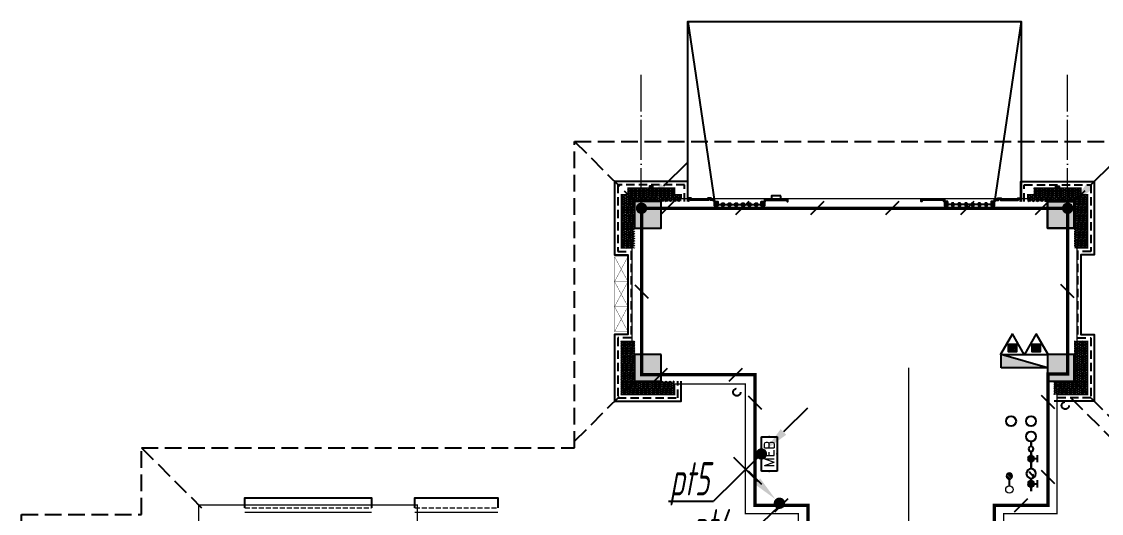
# Model space of a CAD drawing. Extents: x 5031545 to 5313844, y -886381 to -283477.
# Drawn here: x 5159546 to 5175753, y -845266 to -837881 of the extents above; entities that cross this region are included whole.
import ezdxf
from ezdxf.enums import TextEntityAlignment as Align

# ---------------------------------------------------------------- set-up
doc = ezdxf.new("R2010")
doc.units = 0
doc.header["$LTSCALE"] = 1000
doc.header["$MEASUREMENT"] = 0
for name, pattern in [('CENTER2', [1.125, 0.75, -0.125, 0.125, -0.125]), ('DASH', [0.35, 0.25, -0.1]), ('DOTE', [2.42, 2, -0.2, 0.02, -0.2]), ('HIDDEN', [0.375, 0.25, -0.125])]:
    doc.linetypes.add(name, pattern=pattern)
doc.layers.get('0').update_dxf_attribs({"linetype": 'CONTINUOUS'})
for name, color, linetype in [('A-EQPM-MECH', 191, 'CONTINUOUS'), ('DIM-照明', 7, 'CONTINUOUS'), ('EQUIP-照明', 3, 'CONTINUOUS'), ('EQUIP_消火栓', 7, 'CONTINUOUS'), ('EQUIP_消防', 7, 'CONTINUOUS'), ('LWIRE', 4, 'CONTINUOUS'), ('SHTLN', 4, 'CONTINUOUS'), ('VPIPE-凝结', 150, 'CONTINUOUS'), ('VPIPE-消防', 1, 'TG_X'), ('VPIPE-给水', 3, 'TG_J'), ('VPIPE-雨水', 4, 'DASH'), ('WIRE-接地', 2, 'CONTINUOUS'), ('修改标示', 212, 'CONTINUOUS'), ('卫生间', 6, 'CONTINUOUS'), ('污水', 3, 'CONTINUOUS'), ('看线', 185, 'CONTINUOUS'), ('立面', 73, 'CONTINUOUS'), ('立面-看线', 251, 'CONTINUOUS'), ('给水', 4, 'CONTINUOUS'), ('设备', 253, 'CONTINUOUS'), ('铝合金', 144, 'CONTINUOUS')]:
    doc.layers.add(name, color=color, linetype=linetype)
for name, color, linetype, lineweight in [('DOTE', 19, 'DOTE', 9), ('EQUIP_地漏', 7, 'CONTINUOUS', 18), ('PUB_HATCH', 8, 'CONTINUOUS', 9), ('STAIR', 252, 'CONTINUOUS', 20), ('VPIPE-废水', 31, 'TG_F', 18), ('平面-栏杆', 56, 'CONTINUOUS', 15), ('平面-看线', 252, 'CONTINUOUS', 15)]:
    doc.layers.add(name, color=color, linetype=linetype, lineweight=lineweight)
doc.styles.add('_TEL_DIM', font='simplex.shx', dxfattribs={"width": 0.8, "height": 3.5, "bigfont": 'hztxt.shx'})
doc.styles.add('HZTXT', font='gbeitc.shx', dxfattribs={"width": 0.8, "height": 400, "bigfont": 'hztxt.shx'})
doc.styles.get("Standard").update_dxf_attribs({"font": 'gbenor.shx', "bigfont": 'gbcbig.shx'})
doc.styles.add('TG_LINETYPE', font='SIMPLEX', dxfattribs={"width": 0.8, "height": 3, "bigfont": 'HZTXT'})
doc.linetypes.add('TG_F', pattern='A,2,-0.3,["F",TG_LINETYPE,S=0.1,R=0,X=-0.23,Y=-0.15],0', length=2.3)
doc.linetypes.add('TG_J', pattern='A,2,-0.22,["J",TG_LINETYPE,S=0.1,R=0,X=-0.18,Y=-0.15],0', length=2.22)
doc.linetypes.add('TG_X', pattern='A,4,-0.3,["X",TG_LINETYPE,S=0.1,R=0,X=-0.23,Y=-0.15],0', length=4.3)
pattern_1 = [(45, (4280696.0684, -1635946.303), (-2.24506403, 2.24506403), [])]
pattern_2 = [(45, (4280496.0684, -1637015.8026), (-2.24506403, 2.24506403), [])]
pattern_3 = [(45, (4468753.5822, -1795661.3162), (-2.24506403, 2.24506403), [])]
pattern_4 = [(45, (4468703.8172, -1795661.1327), (-2.24506403, 2.24506403), [])]
pattern_5 = [(45, (4468853.5822, -1795661.317), (-2.24506403, 2.24506403), [])]
pattern_6 = [(45, (4468953.5822, -1795661.318), (-2.24506403, 2.24506403), [])]
pattern_7 = [(45, (4469053.5822, -1795661.319), (-2.24506403, 2.24506403), [])]
pattern_8 = [(45, (4469153.5822, -1795661.32), (-2.24506403, 2.24506403), [])]
pattern_9 = [(45, (4469253.5822, -1795661.3208), (-2.24506403, 2.24506403), [])]
pattern_10 = [(45, (4468643.5815, -1795661.3157), (-2.24506403, 2.24506403), [])]
pattern_11 = [(45, (4469343.5848, -1795661.312), (-2.24506403, 2.24506403), [])]
pattern_12 = [(0, (4739629.52, -1375697.527), (30.95625, 17.872595), [20.6375, -41.275]), (120, (4739629.52, -1375697.527), (-30.9562463, 17.8726014), [20.6375, -41.275]), (60, (4739629.52, -1375697.527), (3.7e-06, 35.7451964), [-41.275, 20.6375])]
pattern_13 = [(0, (4739728.883, -1372597.527), (30.95625, 17.872595), [20.6375, -41.275]), (120, (4739728.883, -1372597.527), (-30.9562463, 17.8726014), [20.6375, -41.275]), (60, (4739728.883, -1372597.527), (3.7e-06, 35.7451964), [-41.275, 20.6375])]

# ---------------------------------------------------------------- blocks, each defined once
blk = doc.blocks.new('A$C2705576B')
at = {"layer": '给水'}
h = blk.add_hatch(color=252, dxfattribs=at)
edge = h.paths.add_edge_path()
edge.add_arc((417, -1741), 47.2, 0, 360)
h = blk.add_hatch(color=252, dxfattribs=at)
edge = h.paths.add_edge_path()
edge.add_arc((795, -1741), 47.2, 0, 360)
at = {"layer": '给水', "color": 252}
for p, q in [((363, -1645), (472, -1645)), ((417, -1741), (417, -1645)), ((601, -1768), (525, -1704)), ((525, -1704), (564, -1715)), ((740, -1645), (849, -1645)), ((795, -1741), (795, -1645))]:
    blk.add_line(p, q, dxfattribs=at)
at = {"layer": '给水', "color": 252, "const_width": 35.4}
for points in [[(499, -1741), (302, -1741)], [(903, -1741), (641, -1741)], [(1053, -1741), (978, -1741)]]:
    blk.add_lwpolyline(points, dxfattribs=at)
at = {"layer": '给水', "color": 252}
for centre, radius in [((417, -1741), 47.2), ((570, -1741), 70.8), ((795, -1741), 47.2), ((941, -1741), 37.5)]:
    blk.add_circle(centre, radius, dxfattribs=at)
blk = doc.blocks.new('$TwtSys$00000141')
at = {"color": 1}
for p, q in [((-47, 4), (-5, 46)), ((-47, 4), (-5, 46)), ((-44, -18), (18, 44)), ((-44, -18), (18, 44)), ((-33, -33), (33, 33)), ((-33, -33), (33, 33)), ((-16, -44), (44, 16)), ((-16, -44), (44, 16)), ((6, -46), (46, -6)), ((6, -46), (46, -6))]:
    blk.add_line(p, q, dxfattribs=at)
blk.add_circle((0, 0), 47, dxfattribs=at)
blk.add_circle((0, 0), 47, dxfattribs=at)
blk = doc.blocks.new('$TwtSys$00000434')
at = {"color": 252}
for p, q in [((-0.5, 0.5), (-0.5, -0.5)), ((-0.5, -0.5), (0.5, 0.5)), ((0.5, 0.5), (-0.5, 0.5)), ((0.5, -0.5), (0.5, 0.5)), ((-0.5, -0.5), (0.5, -0.5))]:
    blk.add_line(p, q, dxfattribs=at)
blk.add_solid([(0.5, -0.5), (0.5, 0.5), (-0.5, -0.5)], dxfattribs=at)
blk = doc.blocks.new('$TwtSys$00000546')
h = blk.add_hatch()
h.set_pattern_fill('ANSI31', color=1, scale=200, style=0)
h.set_pattern_definition([(45, (-38543.802, -6670.83), (-17.67767, 17.67767), [])])
h.paths.add_polyline_path([(-65, 174), (65, 174), (65, 44), (-65, 44)])
at = {"color": 1}
for points in [[(0, 344), (-198, 0), (198, 0)], [(-65, 174), (65, 174), (65, 44), (-65, 44)]]:
    blk.add_lwpolyline(points, close=True, dxfattribs=at)
blk = doc.blocks.new('A$C028C60F5')
at = {"color": 252}
blk.add_lwpolyline([(400, 0), (0, 0), (0, -400), (400, -400)], close=True, dxfattribs=at)
at = {"layer": 'PUB_HATCH', "color": 252}
blk.add_solid([(0, -400), (400, -400), (0, 0), (400, 0)], dxfattribs=at)
blk = doc.blocks.new('A$C7D502F78')
at = {"layer": '修改标示', "ltscale": 2}
blk.add_lwpolyline([(-151, 197), (-11, 197), (-11, 142), (-151, 142)], close=True, dxfattribs=at)
blk = doc.blocks.new('A$C1F074C3D')
at = {"layer": 'STAIR', "color": 252}
blk.add_line((-1190, 4160), (-1190, 1703), dxfattribs=at)
blk = doc.blocks.new('BFBTCSD')
at = {"layer": '卫生间', "color": 252, "linetype": 'DASH'}
for p, q in [((689717, 689157), (690617, 688257)), ((698117, 689157), (697217, 688257)), ((689717, 684657), (690617, 685557)), ((696917, 685557), (697817, 684657)), ((697217, 685557), (698117, 684657)), ((683217, 684557), (684117, 683657))]:
    blk.add_line(p, q, dxfattribs=at)
blk.add_lwpolyline([(706817, 673857), (705217, 673857), (705217, 672657), (684017, 672657), (684017, 673857), (681417, 673857), (681417, 683557), (683217, 683557), (683217, 684557), (689717, 684557), (689717, 689157), (698117, 689157), (698117, 684657), (697817, 684657), (697817, 683557), (699117, 683557), (699117, 684557), (706017, 684557), (706017, 683557), (706817, 683557)], dxfattribs=at)
blk = doc.blocks.new('$TelecSys$00000008')
blk.add_line((0.4, 0.4), (-0.4, -0.4))
blk = doc.blocks.new('$TelecSys$00000078')
for p, q in [((1.15, 1.15), (0.55, 0.55)), ((0.104, 0.104), (0.104, 0.104)), ((-0.104, -0.104), (-0.104, -0.104))]:
    blk.add_line(p, q)
at = {"const_width": 0.142}
blk.add_lwpolyline([(-0.071, 0, 1), (0.071, 0, 1)], format="xyb", close=True, dxfattribs=at)
blk.add_solid([(0.62, 0.48), (0.48, 0.62), (0.1, 0.1)])
at = {"width": 0.8, "flags": 9}
blk.add_attdef('A', (0, 0), '', height=0.00002, dxfattribs=at)
blk = doc.blocks.new('$equip$00002534')
for p, q in [((-0.72, 0.66), (-0.72, 0)), ((0.72, 0.66), (-0.72, 0.66)), ((0.72, 0), (0.72, 0.66)), ((-0.72, 0), (0.72, 0))]:
    blk.add_line(p, q)
at = {"const_width": 0.04}
blk.add_lwpolyline([(-0.72, 0.66), (-0.72, 0), (0.72, 0), (0.72, 0.66), (-0.72, 0.66), (-0.72, 0)], dxfattribs=at)
for p in [(0, 0.66), (-0.72, 0.33), (0, 0), (0.72, 0.33)]:
    blk.add_point(p)
at = {"color": 7, "style": '_TEL_DIM'}
blk.add_attdef('$TEXT$', text='', height=0.4, dxfattribs=at).set_placement((0, 0.33), align=Align.MIDDLE_CENTER)
at = {"color": 7, "style": '_TEL_DIM', "flags": 1}
blk.add_attdef('A', text='', height=0.00002, dxfattribs=at).set_placement((0, 0), align=Align.MIDDLE_CENTER)

msp = doc.modelspace()

# ---------------------------------------------------------------- hatches: boundary and pattern name
at = {"layer": '立面'}
h = msp.add_hatch(dxfattribs=at)
h.set_pattern_fill('ANSI31', color=251, scale=2)
h.set_pattern_definition(pattern_1)
h.paths.add_polyline_path([(5168971.4, -840380.8), (5169021.4, -840380.8), (5169021.4, -840350.8), (5168971.4, -840350.8)])
h = msp.add_hatch(dxfattribs=at)
h.set_pattern_fill('ANSI31', color=251, scale=2)
h.set_pattern_definition(pattern_1)
h.paths.add_polyline_path([(5175120.8, -840380.8), (5175070.8, -840380.8), (5175070.8, -840350.8), (5175120.8, -840350.8)])
h = msp.add_hatch(dxfattribs=at)
h.set_pattern_fill('ANSI31', color=252, scale=2)
h.set_pattern_definition(pattern_4)
h.paths.add_polyline_path([(5169546.3, -840580.7), (5169946.1, -840580.7), (5169946.1, -840550.7), (5169896.1, -840550.7), (5169896.1, -840530.6), (5169846.1, -840530.6), (5169846.1, -840550.6), (5169596.2, -840550.8), (5169596.1, -840530.6), (5169546.3, -840530.6)])
h.paths.add_polyline_path([(5169556.3, -840580.7), (5169936.1, -840580.7), (5169936.1, -840560.7), (5169886.1, -840560.7), (5169886.1, -840540.6), (5169856.1, -840540.6), (5169856.1, -840560.6), (5169586.3, -840560.8), (5169586.1, -840540.6), (5169556.3, -840540.6)])
h = msp.add_hatch(dxfattribs=at)
h.set_pattern_fill('ANSI31', color=252, scale=2)
h.set_pattern_definition(pattern_10)
h.paths.add_polyline_path([(5169946.1, -840580.8), (5169996.1, -840580.8), (5169996.1, -840647.5), (5169946.1, -840647.5)])
h = msp.add_hatch(dxfattribs=at)
h.set_pattern_fill('ANSI31', color=252, scale=2)
h.set_pattern_definition(pattern_3)
h.paths.add_polyline_path([(5170056.1, -840607.8), (5170086.1, -840607.8), (5170086.1, -840647.5), (5170056.1, -840647.5)])
h = msp.add_hatch(dxfattribs=at)
h.set_pattern_fill('ANSI31', color=252, scale=2)
h.set_pattern_definition(pattern_5)
h.paths.add_polyline_path([(5170156.1, -840607.8), (5170186.1, -840607.8), (5170186.1, -840647.5), (5170156.1, -840647.5)])
h = msp.add_hatch(dxfattribs=at)
h.set_pattern_fill('ANSI31', color=252, scale=2)
h.set_pattern_definition(pattern_6)
h.paths.add_polyline_path([(5170256.1, -840607.8), (5170286.1, -840607.8), (5170286.1, -840647.5), (5170256.1, -840647.5)])
h = msp.add_hatch(dxfattribs=at)
h.set_pattern_fill('ANSI31', color=252, scale=2)
h.set_pattern_definition(pattern_7)
h.paths.add_polyline_path([(5170356.1, -840607.8), (5170386.1, -840607.8), (5170386.1, -840647.5), (5170356.1, -840647.5)])
h = msp.add_hatch(dxfattribs=at)
h.set_pattern_fill('ANSI31', color=252, scale=2)
h.set_pattern_definition(pattern_8)
h.paths.add_polyline_path([(5170456.1, -840607.8), (5170486.1, -840607.8), (5170486.1, -840647.5), (5170456.1, -840647.5)])
h = msp.add_hatch(dxfattribs=at)
h.set_pattern_fill('ANSI31', color=252, scale=2)
h.set_pattern_definition(pattern_9)
h.paths.add_polyline_path([(5170556.1, -840607.8), (5170586.1, -840607.8), (5170586.1, -840647.5), (5170556.1, -840647.5)])
h = msp.add_hatch(dxfattribs=at)
h.set_pattern_fill('ANSI31', color=252, scale=2)
h.set_pattern_definition(pattern_11)
h.paths.add_polyline_path([(5170646.1, -840580.8), (5170696.1, -840580.8), (5170696.1, -840647.5), (5170646.1, -840647.5)])
h = msp.add_hatch(dxfattribs=at)
h.set_pattern_fill('ANSI31', color=252, scale=2)
h.set_pattern_definition(pattern_2)
edge = h.paths.add_edge_path()
edge.add_line((5170696.1, -840580.8), (5170706.1, -840580.8))
edge.add_line((5170706.1, -840580.8), (5170706.1, -840560.8))
edge.add_line((5170706.1, -840560.8), (5171036.1, -840560.8))
edge.add_line((5171036.1, -840560.8), (5171036.1, -840580.7))
edge.add_line((5171036.1, -840580.7), (5171046.1, -840580.8))
edge.add_line((5171046.1, -840580.8), (5171046.1, -840550.8))
edge.add_line((5171046.1, -840550.8), (5170696.1, -840550.8))
edge.add_line((5170696.1, -840550.8), (5170696.1, -840580.8))
h = msp.add_hatch(dxfattribs=at)
h.set_pattern_fill('ANSI31', color=252, scale=2)
h.set_pattern_definition(pattern_2)
edge = h.paths.add_edge_path()
edge.add_line((5173396.1, -840580.8), (5173386.1, -840580.8))
edge.add_line((5173386.1, -840580.8), (5173386.1, -840560.8))
edge.add_line((5173386.1, -840560.8), (5173056.1, -840560.8))
edge.add_line((5173056.1, -840560.8), (5173056.1, -840580.7))
edge.add_line((5173056.1, -840580.7), (5173046.1, -840580.8))
edge.add_line((5173046.1, -840580.8), (5173046.1, -840550.8))
edge.add_line((5173046.1, -840550.8), (5173396.1, -840550.8))
edge.add_line((5173396.1, -840550.8), (5173396.1, -840580.8))
h = msp.add_hatch(dxfattribs=at)
h.set_pattern_fill('ANSI31', color=252, scale=2)
h.set_pattern_definition(pattern_11)
h.paths.add_polyline_path([(5173446.1, -840580.8), (5173396.1, -840580.8), (5173396.1, -840647.5), (5173446.1, -840647.5)])
h = msp.add_hatch(dxfattribs=at)
h.set_pattern_fill('ANSI31', color=252, scale=2)
h.set_pattern_definition(pattern_9)
h.paths.add_polyline_path([(5173536.1, -840607.8), (5173506.1, -840607.8), (5173506.1, -840647.5), (5173536.1, -840647.5)])
h = msp.add_hatch(dxfattribs=at)
h.set_pattern_fill('ANSI31', color=252, scale=2)
h.set_pattern_definition(pattern_8)
h.paths.add_polyline_path([(5173636.1, -840607.8), (5173606.1, -840607.8), (5173606.1, -840647.5), (5173636.1, -840647.5)])
h = msp.add_hatch(dxfattribs=at)
h.set_pattern_fill('ANSI31', color=252, scale=2)
h.set_pattern_definition(pattern_7)
h.paths.add_polyline_path([(5173736.1, -840607.8), (5173706.1, -840607.8), (5173706.1, -840647.5), (5173736.1, -840647.5)])
h = msp.add_hatch(dxfattribs=at)
h.set_pattern_fill('ANSI31', color=252, scale=2)
h.set_pattern_definition(pattern_6)
h.paths.add_polyline_path([(5173836.1, -840607.8), (5173806.1, -840607.8), (5173806.1, -840647.5), (5173836.1, -840647.5)])
h = msp.add_hatch(dxfattribs=at)
h.set_pattern_fill('ANSI31', color=252, scale=2)
h.set_pattern_definition(pattern_5)
h.paths.add_polyline_path([(5173936.1, -840607.8), (5173906.1, -840607.8), (5173906.1, -840647.5), (5173936.1, -840647.5)])
h = msp.add_hatch(dxfattribs=at)
h.set_pattern_fill('ANSI31', color=252, scale=2)
h.set_pattern_definition(pattern_3)
h.paths.add_polyline_path([(5174036.1, -840607.8), (5174006.1, -840607.8), (5174006.1, -840647.5), (5174036.1, -840647.5)])
h = msp.add_hatch(dxfattribs=at)
h.set_pattern_fill('ANSI31', color=252, scale=2)
h.set_pattern_definition(pattern_10)
h.paths.add_polyline_path([(5174146.1, -840580.8), (5174096.1, -840580.8), (5174096.1, -840647.5), (5174146.1, -840647.5)])
h = msp.add_hatch(dxfattribs=at)
h.set_pattern_fill('ANSI31', color=252, scale=2)
h.set_pattern_definition(pattern_4)
h.paths.add_polyline_path([(5174545.9, -840580.7), (5174146.2, -840580.7), (5174146.2, -840550.7), (5174196.2, -840550.7), (5174196.2, -840530.6), (5174246.2, -840530.6), (5174246.2, -840550.6), (5174496, -840550.8), (5174496.2, -840530.6), (5174545.9, -840530.6)])
h.paths.add_polyline_path([(5174535.9, -840580.7), (5174156.2, -840580.7), (5174156.2, -840560.7), (5174206.2, -840560.7), (5174206.2, -840540.6), (5174236.2, -840540.6), (5174236.2, -840560.6), (5174505.9, -840560.8), (5174506.1, -840540.6), (5174535.9, -840540.6)])
at = {"layer": '立面-看线'}
h = msp.add_hatch(dxfattribs=at)
h.set_pattern_fill('HONEY', color=256, scale=13)
h.set_pattern_definition(pattern_13)
h.paths.add_polyline_path([(5169346.4, -840480.8), (5169346.4, -840380.8), (5168646.4, -840380.8), (5168646.4, -840480.8), (5168546.4, -840480.8), (5168546.4, -841280.8), (5168746.1, -841280.8), (5168746.1, -840580.8), (5169445.5, -840580.8), (5169445.5, -840480.8)])
h = msp.add_hatch(dxfattribs=at)
h.set_pattern_fill('HONEY', color=256, scale=13)
h.set_pattern_definition(pattern_13)
h.paths.add_polyline_path([(5174745.8, -840480.8), (5174745.8, -840380.8), (5175445.8, -840380.8), (5175445.8, -840480.8), (5175545.8, -840480.8), (5175545.8, -841280.8), (5175346.1, -841280.8), (5175346.1, -840580.8), (5174646.7, -840580.8), (5174646.7, -840480.8)])
h = msp.add_hatch(dxfattribs=at)
h.set_pattern_fill('HONEY', color=252, scale=13)
h.set_pattern_definition(pattern_12)
h.paths.add_polyline_path([(5169346.1, -843280.8), (5168746.1, -843280.8), (5168746.1, -842680.8), (5168546.7, -842680.8), (5168546.7, -843480.8), (5169346.1, -843480.8)])
h = msp.add_hatch(dxfattribs=at)
h.set_pattern_fill('HONEY', color=252, scale=13)
h.set_pattern_definition(pattern_12)
h.paths.add_polyline_path([(5175046.1, -843280.8), (5175346.1, -843280.8), (5175346.1, -842680.8), (5175545.5, -842680.8), (5175545.5, -843480.8), (5175046.1, -843480.8)])

# ---------------------------------------------------------------- linework, layer by layer
at = {"color": 252, "linetype": 'DASH', "ltscale": 0.8, "const_width": 20}
for points in [[(5171204.7, -847240.8), (5171206.1, -845270.8), (5170406.1, -845270.8), (5170406.1, -843320.7), (5169346.1, -843320.7), (5169346.1, -843480.7), (5168546.1, -843480.7), (5168546.1, -842680.7), (5168706.1, -842680.7), (5168706.1, -841280.7), (5168546.4, -841280.7), (5168546.4, -840480.7), (5168646.4, -840480.7), (5168646.4, -840380.7), (5169346.4, -840380.7), (5169346.4, -840480.7), (5169446.4, -840480.7), (5169446.4, -840540.7), (5174645.8, -840540.7), (5174645.8, -840480.7), (5174745.9, -840480.7), (5174745.8, -840380.6), (5175445.8, -840380.8), (5175445.8, -840480.7), (5175545.8, -840480.7), (5175545.8, -841280.7), (5175386.1, -841280.7), (5175386.1, -842680.7), (5175546.1, -842680.7), (5175546.1, -843480.7), (5175086.1, -843480.7), (5175086.1, -845270.8), (5174286.1, -845270.8), (5174286.1, -847240.8)], [(5162206.1, -846140.8), (5162206.1, -845140.8), (5165486.1, -845140.8), (5165486.1, -846140.8)]]:
    msp.add_lwpolyline(points, dxfattribs=at)
at = {"color": 1, "const_width": 8}
for points in [[(5168746.1, -841280.8), (5168546.4, -841280.8), (5168546.4, -840480.8), (5168646.4, -840480.8), (5168646.4, -840380.8), (5168936.4, -840380.8), (5168936.4, -840380.8), (5169056.4, -840380.8), (5169056.4, -840380.8), (5169346.4, -840380.8), (5169346.4, -840480.8), (5169446.4, -840480.8), (5169446.4, -840580.8)], [(5175346.1, -841280.8), (5175545.8, -841280.8), (5175545.8, -840480.8), (5175445.8, -840480.8), (5175445.8, -840380.8), (5175155.8, -840380.8), (5175155.8, -840380.8), (5175035.8, -840380.8), (5175035.8, -840380.8), (5174745.8, -840380.8), (5174745.8, -840480.8), (5174645.8, -840480.8), (5174645.8, -840580.8)]]:
    msp.add_lwpolyline(points, dxfattribs=at)
at = {"color": 252, "const_width": 8}
for points in [[(5168746.1, -842680.8), (5168546.1, -842680.8), (5168546.1, -843480.8), (5169346.1, -843480.8), (5169346.1, -843280.8)], [(5175346.1, -842680.8), (5175546.1, -842680.8), (5175546.1, -843480.8), (5175046.1, -843480.8)]]:
    msp.add_lwpolyline(points, dxfattribs=at)
at = {"layer": 'A-EQPM-MECH', "color": 2}
for points in [[(5169546.4, -840580.8), (5169546.4, -837880.8), (5174546.3, -837880.8), (5174546.3, -840580.8)], [(5169546.4, -837880.8), (5169946.1, -840580.8)], [(5174546.1, -837880.8), (5174146.1, -840580.8)]]:
    msp.add_lwpolyline(points, dxfattribs=at)
at = {"layer": 'DIM-照明', "color": 7, "ltscale": 0.8}
for p, q in [((5170587.4, -844435.7), (5169928.7, -845083.2)), ((5169254.8, -845083.2), (5169928.7, -845083.2)), ((5170914.7, -845155.6), (5170270.4, -845778.6))]:
    msp.add_line(p, q, dxfattribs=at)
at = {"layer": 'DOTE', "linetype": 'DOTE', "ltscale": 0.3}
for p, q in [((5168846.1, -840680.8), (5168846.1, -838680.8)), ((5175246.1, -840680.8), (5175246.1, -838680.8))]:
    msp.add_line(p, q, dxfattribs=at)
at = {"layer": 'VPIPE-凝结', "color": 252}
msp.add_line((5174371.1, -844850.8), (5174371.1, -844752.8), dxfattribs=at)
at = {"layer": 'VPIPE-废水', "color": 252}
msp.add_circle((5174371.1, -844905.8), 55, dxfattribs=at)
at = {"layer": 'VPIPE-消防', "color": 252, "linetype": 'Continuous'}
msp.add_circle((5174396.1, -843880.8), 75, dxfattribs=at)
at = {"layer": 'VPIPE-给水', "color": 252, "linetype": 'Continuous'}
for centre in [(5174696.1, -843880.8), (5174696.1, -844110.8)]:
    msp.add_circle(centre, 75, dxfattribs=at)
at = {"layer": 'VPIPE-雨水', "color": 252}
for centre in [(5170281.1, -843445.8), (5175211.1, -843645.8)]:
    msp.add_circle(centre, 55, dxfattribs=at)
at = {"layer": 'WIRE-接地', "color": 2, "linetype": 'CENTER2', "const_width": 50}
msp.add_lwpolyline([(5160554.5, -846298.8), (5169654.4, -846298.8), (5169654.4, -847383.1), (5171351.4, -847383.1), (5171351.4, -845143), (5170551.9, -845143), (5170551.9, -843182.5), (5168850.7, -843182.5), (5168850.7, -840684.2), (5175246, -840684.2), (5175246, -843173.2), (5174952.3, -843173.2), (5174952.3, -845143.1), (5174148.1, -845143.1), (5174148.1, -847382.4), (5175859.6, -847382.4), (5175859.6, -846273.7), (5194055.3, -846273.7)], dxfattribs=at)
at = {"layer": '平面-栏杆', "color": 252}
for points in [[(5164796.1, -845250.8), (5162896.1, -845250.5)], [(5166696.2, -845250.8), (5165446.1, -845250.5)]]:
    msp.add_lwpolyline(points, dxfattribs=at)
at = {"layer": '平面-看线', "color": 252, "linetype": 'DASH', "ltscale": 0.3}
for points in [[(5162896.1, -845180.8), (5164796.1, -845180.8)], [(5165446.1, -845180.8), (5166696.2, -845180.8)]]:
    msp.add_lwpolyline(points, dxfattribs=at)
at = {"layer": '看线', "color": 252}
for points in [[(5169546.4, -840580.8), (5169546.4, -840280.8), (5168446.4, -840280.8), (5168446.4, -841380.8), (5168646.1, -841380.8), (5168646.1, -842580.8), (5168446.1, -842580.8), (5168446.1, -843580.8), (5169446.1, -843580.8), (5169446.1, -843280.8)], [(5174545.8, -840580.8), (5174545.8, -840280.8), (5175645.8, -840280.8), (5175645.8, -841380.8), (5175446.1, -841380.8), (5175446.1, -842580.8), (5175646.1, -842580.8), (5175646.1, -843580.8), (5175046.1, -843580.8)]]:
    msp.add_lwpolyline(points, dxfattribs=at)
at = {"layer": '看线', "color": 252, "linetype": 'HIDDEN', "ltscale": 0.5}
for points in [[(5169496.4, -840580.8), (5169496.4, -840330.8), (5168496.4, -840330.8), (5168496.4, -841330.8), (5168696.1, -841330.8), (5168696.1, -842630.8), (5168496.1, -842630.8), (5168496.1, -843530.8), (5169396.1, -843530.8), (5169396.1, -843280.8)], [(5174595.8, -840580.8), (5174595.8, -840330.8), (5175595.8, -840330.8), (5175595.8, -841330.8), (5175396.1, -841330.8), (5175396.1, -842630.8), (5175596.1, -842630.8), (5175596.1, -843530.8), (5175046.1, -843530.8)]]:
    msp.add_lwpolyline(points, dxfattribs=at)
at = {"layer": '看线', "color": 252, "ltscale": 0.5}
for points in [[(5162896.1, -845180.8), (5162896.1, -845030.8), (5164796.1, -845030.8), (5164796.1, -845180.8)], [(5165446.1, -845180.8), (5165446.1, -845030.8), (5166696.2, -845030.8), (5166696.2, -845180.8)]]:
    msp.add_lwpolyline(points, dxfattribs=at)
at = {"layer": '立面', "color": 252}
for p, q in [((5170156.1, -840607.8), (5170186.1, -840607.8)), ((5170156.1, -840647.5), (5170156.1, -840607.8)), ((5170186.1, -840607.8), (5170186.1, -840647.5)), ((5173936.1, -840607.8), (5173906.1, -840607.8)), ((5173906.1, -840607.8), (5173906.1, -840647.5)), ((5173936.1, -840647.5), (5173936.1, -840607.8)), ((5170186.1, -840647.5), (5170156.1, -840647.5)), ((5173906.1, -840647.5), (5173936.1, -840647.5))]:
    msp.add_line(p, q, dxfattribs=at)
at = {"layer": '立面', "color": 251}
for points in [[(5168971.4, -840380.8), (5169021.4, -840380.8), (5169021.4, -840350.8), (5168971.4, -840350.8)], [(5175120.8, -840380.8), (5175070.8, -840380.8), (5175070.8, -840350.8), (5175120.8, -840350.8)]]:
    msp.add_lwpolyline(points, close=True, dxfattribs=at)
at = {"layer": '立面', "color": 252}
for points in [[(5169946.1, -840580.8), (5169996.1, -840580.8), (5169996.1, -840647.5), (5169946.1, -840647.5)], [(5170256.1, -840607.8), (5170286.1, -840607.8), (5170286.1, -840647.5), (5170256.1, -840647.5)], [(5170356.1, -840607.8), (5170386.1, -840607.8), (5170386.1, -840647.5), (5170356.1, -840647.5)], [(5170456.1, -840607.8), (5170486.1, -840607.8), (5170486.1, -840647.5), (5170456.1, -840647.5)], [(5170556.1, -840607.8), (5170586.1, -840607.8), (5170586.1, -840647.5), (5170556.1, -840647.5)], [(5170646.1, -840580.8), (5170696.1, -840580.8), (5170696.1, -840647.5), (5170646.1, -840647.5)], [(5173446.1, -840580.8), (5173396.1, -840580.8), (5173396.1, -840647.5), (5173446.1, -840647.5)], [(5173536.1, -840607.8), (5173506.1, -840607.8), (5173506.1, -840647.5), (5173536.1, -840647.5)], [(5173636.1, -840607.8), (5173606.1, -840607.8), (5173606.1, -840647.5), (5173636.1, -840647.5)], [(5173736.1, -840607.8), (5173706.1, -840607.8), (5173706.1, -840647.5), (5173736.1, -840647.5)], [(5173836.1, -840607.8), (5173806.1, -840607.8), (5173806.1, -840647.5), (5173836.1, -840647.5)], [(5174146.1, -840580.8), (5174096.1, -840580.8), (5174096.1, -840647.5), (5174146.1, -840647.5)]]:
    msp.add_lwpolyline(points, close=True, dxfattribs=at)
for points in [[(5170696.1, -840580.8), (5170706.1, -840580.8), (5170706.1, -840560.8), (5171036.1, -840560.8), (5171036.1, -840580.7), (5171046.1, -840580.8), (5171046.1, -840550.8), (5170696.1, -840550.8), (5170696.1, -840580.8)], [(5173396.1, -840580.8), (5173386.1, -840580.8), (5173386.1, -840560.8), (5173056.1, -840560.8), (5173056.1, -840580.7), (5173046.1, -840580.8), (5173046.1, -840550.8), (5173396.1, -840550.8), (5173396.1, -840580.8)]]:
    msp.add_lwpolyline(points, dxfattribs=at)
at = {"layer": '设备', "color": 252, "const_width": 5}
for points in [[(5168646.1, -841785.8), (5168646.1, -841410.8), (5168446.1, -841410.8), (5168446.1, -841785.8)], [(5168646.1, -842160.8), (5168646.1, -841785.8), (5168446.1, -841785.8), (5168446.1, -842160.8)], [(5168646.1, -842535.8), (5168646.1, -842160.8), (5168446.1, -842160.8), (5168446.1, -842535.8)]]:
    msp.add_lwpolyline(points, close=True, dxfattribs=at)
for points in [[(5168646.1, -841410.8), (5168446.1, -841785.8)], [(5168446.1, -841410.8), (5168646.1, -841785.8)], [(5168646.1, -841785.8), (5168446.1, -842160.8)], [(5168446.1, -841785.8), (5168646.1, -842160.8)], [(5168646.1, -842160.8), (5168446.1, -842535.8)], [(5168446.1, -842160.8), (5168646.1, -842535.8)]]:
    msp.add_lwpolyline(points, dxfattribs=at)
at = {"layer": '铝合金', "color": 252}
for p, q in [((5169996.1, -840627.6), (5170056.1, -840627.6)), ((5170086.1, -840627.6), (5170156.1, -840627.6)), ((5170186.1, -840627.6), (5170256.1, -840627.6)), ((5170286.1, -840627.6), (5170356.1, -840627.6)), ((5170386.1, -840627.6), (5170456.1, -840627.6)), ((5170486.1, -840627.6), (5170556.1, -840627.6)), ((5170586.1, -840627.6), (5170646.1, -840627.6)), ((5173506.1, -840627.6), (5173446.1, -840627.6)), ((5173606.1, -840627.6), (5173536.1, -840627.6)), ((5173706.1, -840627.6), (5173636.1, -840627.6)), ((5173806.1, -840627.6), (5173736.1, -840627.6)), ((5173906.1, -840627.6), (5173836.1, -840627.6)), ((5174006.1, -840627.6), (5173936.1, -840627.6)), ((5174096.1, -840627.6), (5174036.1, -840627.6))]:
    msp.add_line(p, q, dxfattribs=at)
at = {"layer": '铝合金', "color": 6}
for points in [[(5168971.4, -840380.8), (5169021.4, -840380.8), (5169021.4, -840350.8), (5168971.4, -840350.8)], [(5175120.8, -840380.8), (5175070.8, -840380.8), (5175070.8, -840350.8), (5175120.8, -840350.8)]]:
    msp.add_lwpolyline(points, close=True, dxfattribs=at)
at = {"layer": '铝合金', "color": 252}
for points in [[(5169946.1, -840580.7), (5169946.1, -840550.7), (5169896.1, -840550.7), (5169896.1, -840530.6), (5169846.1, -840530.6), (5169846.1, -840550.6), (5169596.2, -840550.8), (5169596.1, -840530.6), (5169546.3, -840530.6), (5169546.3, -840580.7)], [(5169936.1, -840580.7), (5169936.1, -840560.7), (5169886.1, -840560.7), (5169886.1, -840540.6), (5169856.1, -840540.6), (5169856.1, -840560.6), (5169586.3, -840560.8), (5169586.1, -840540.6), (5169556.3, -840540.6), (5169556.3, -840580.7)], [(5170696.1, -840580.8), (5170706.1, -840580.8), (5170706.1, -840560.8), (5171036.1, -840560.8), (5171036.1, -840580.7), (5171046.1, -840580.8), (5171046.1, -840550.8), (5170696.1, -840550.8), (5170696.1, -840580.8)], [(5173396.1, -840580.8), (5173386.1, -840580.8), (5173386.1, -840560.8), (5173056.1, -840560.8), (5173056.1, -840580.7), (5173046.1, -840580.8), (5173046.1, -840550.8), (5173396.1, -840550.8), (5173396.1, -840580.8)], [(5174146.2, -840580.7), (5174146.2, -840550.7), (5174196.2, -840550.7), (5174196.2, -840530.6), (5174246.2, -840530.6), (5174246.2, -840550.6), (5174496, -840550.8), (5174496.2, -840530.6), (5174545.9, -840530.6), (5174545.9, -840580.7)], [(5174156.2, -840580.7), (5174156.2, -840560.7), (5174206.2, -840560.7), (5174206.2, -840540.6), (5174236.2, -840540.6), (5174236.2, -840560.6), (5174505.9, -840560.8), (5174506.1, -840540.6), (5174535.9, -840540.6), (5174535.9, -840580.7)]]:
    msp.add_lwpolyline(points, dxfattribs=at)
for points in [[(5169946.1, -840580.8), (5169996.1, -840580.8), (5169996.1, -840647.5), (5169946.1, -840647.5)], [(5170056.1, -840607.8), (5170086.1, -840607.8), (5170086.1, -840647.5), (5170056.1, -840647.5)], [(5170156.1, -840607.8), (5170186.1, -840607.8), (5170186.1, -840647.5), (5170156.1, -840647.5)], [(5170256.1, -840607.8), (5170286.1, -840607.8), (5170286.1, -840647.5), (5170256.1, -840647.5)], [(5170356.1, -840607.8), (5170386.1, -840607.8), (5170386.1, -840647.5), (5170356.1, -840647.5)], [(5170456.1, -840607.8), (5170486.1, -840607.8), (5170486.1, -840647.5), (5170456.1, -840647.5)], [(5170556.1, -840607.8), (5170586.1, -840607.8), (5170586.1, -840647.5), (5170556.1, -840647.5)], [(5170646.1, -840580.8), (5170696.1, -840580.8), (5170696.1, -840647.5), (5170646.1, -840647.5)], [(5173446.1, -840580.8), (5173396.1, -840580.8), (5173396.1, -840647.5), (5173446.1, -840647.5)], [(5173536.1, -840607.8), (5173506.1, -840607.8), (5173506.1, -840647.5), (5173536.1, -840647.5)], [(5173636.1, -840607.8), (5173606.1, -840607.8), (5173606.1, -840647.5), (5173636.1, -840647.5)], [(5173736.1, -840607.8), (5173706.1, -840607.8), (5173706.1, -840647.5), (5173736.1, -840647.5)], [(5173836.1, -840607.8), (5173806.1, -840607.8), (5173806.1, -840647.5), (5173836.1, -840647.5)], [(5173936.1, -840607.8), (5173906.1, -840607.8), (5173906.1, -840647.5), (5173936.1, -840647.5)], [(5174036.1, -840607.8), (5174006.1, -840607.8), (5174006.1, -840647.5), (5174036.1, -840647.5)], [(5174146.1, -840580.8), (5174096.1, -840580.8), (5174096.1, -840647.5), (5174146.1, -840647.5)]]:
    msp.add_lwpolyline(points, close=True, dxfattribs=at)

# ---------------------------------------------------------------- block references
msp.add_blockref('BFBTCSD', (4478129.5, -1528838))
at = {"color": 252}
for name, p in [('A$C028C60F5', (5168746.1, -840580.8)), ('A$C028C60F5', (5174946.1, -840580.8)), ('A$C028C60F5', (5168746.1, -842880.8)), ('A$C028C60F5', (5174946.1, -842880.8)), ('A$C1F074C3D', (5174046.1, -847240.8))]:
    msp.add_blockref(name, p, dxfattribs=at)
at = {"color": 252, "xscale": -1}
msp.add_blockref('A$C028C60F5', (5175346.1, -840580.8), dxfattribs=at)
at = {"layer": 'EQUIP-照明'}
ref = msp.add_blockref('$equip$00002534', (5170649.9, -844373.2), dxfattribs=dict(at, xscale=-360, yscale=360, zscale=360, rotation=270))
ref.add_attrib('$TEXT$', 'MEB', dxfattribs={"layer": '0', "color": 7, "height": 144, "rotation": 90, "style": '_TEL_DIM'}).set_placement((5170768.7, -844373.2), align=Align.MIDDLE_CENTER)
at = {"layer": 'EQUIP_地漏', "color": 252, "xscale": -1, "rotation": 359.999999999891}
msp.add_blockref('$TwtSys$00000141', (5174371.1, -844705.8), dxfattribs=at)
at = {"layer": 'EQUIP_消火栓', "color": 252, "xscale": -700, "yscale": 200, "zscale": 700}
msp.add_blockref('$TwtSys$00000434', (5174596.1, -842980.8), dxfattribs=at)
at = {"layer": 'EQUIP_消防', "color": 252, "xscale": 0.9, "yscale": 0.9, "zscale": 0.9}
for p in [(5174417.6, -842880.8), (5174774.6, -842880.8)]:
    msp.add_blockref('$TwtSys$00000546', p, dxfattribs=at)
at = {"layer": 'LWIRE', "color": 6, "xscale": 600, "yscale": 600, "zscale": 600}
for p in [(5168850.7, -840684.2), (5175246, -840684.2)]:
    msp.add_blockref('$TelecSys$00000078', p, dxfattribs=at)
at = {"layer": 'LWIRE', "color": 2, "yscale": 600, "zscale": 600}
for p, xscale in [((5170649.9, -844373.2), 600), ((5170920.4, -845113.2), -600)]:
    msp.add_blockref('$TelecSys$00000078', p, dxfattribs=dict(at, xscale=xscale))
at = {"layer": 'SHTLN', "color": 6, "xscale": 250, "yscale": 250, "zscale": 250}
for p in [(5169235.8, -840684.2), (5170360.8, -840684.2), (5171485.8, -840684.2), (5172610.8, -840684.2), (5173735.8, -840684.2), (5174860.8, -840684.2)]:
    msp.add_blockref('$TelecSys$00000008', p, dxfattribs=at)
for p, rotation in [((5168850.7, -841933.3), 90), ((5175246, -841928.7), 270), ((5169138.8, -843182.5), 180), ((5170263.8, -843182.5), 180), ((5170551.9, -843600.2), 90), ((5174952.3, -843595.7), 270), ((5170551.9, -844725.2), 90), ((5174952.3, -844720.7), 270), ((5170951.6, -845143), 180), ((5174550.2, -845143.1), 180)]:
    msp.add_blockref('$TelecSys$00000008', p, dxfattribs=dict(at, rotation=rotation))
at = {"layer": '修改标示', "ltscale": 2, "xscale": -1}
msp.add_blockref('A$C7D502F78', (5170790.5, -840693.1), dxfattribs=at)
at = {"layer": '污水', "color": 252, "xscale": -1, "rotation": 269.999999999891}
msp.add_blockref('A$C2705576B', (5176437.3, -845238.6), dxfattribs=at)

# ---------------------------------------------------------------- texts
at = {"layer": 'DIM-照明', "color": 7, "ltscale": 0.8, "style": 'HZTXT', "width": 0.7}
msp.add_text('pt5', height=500, rotation=360, dxfattribs=at).set_placement((5169573, -844821.4), align=Align.MIDDLE)
msp.add_text('pt4', height=500, dxfattribs=at).set_placement((5169897.6, -845525.2), align=Align.MIDDLE)

doc.saveas('drawing.dxf')
